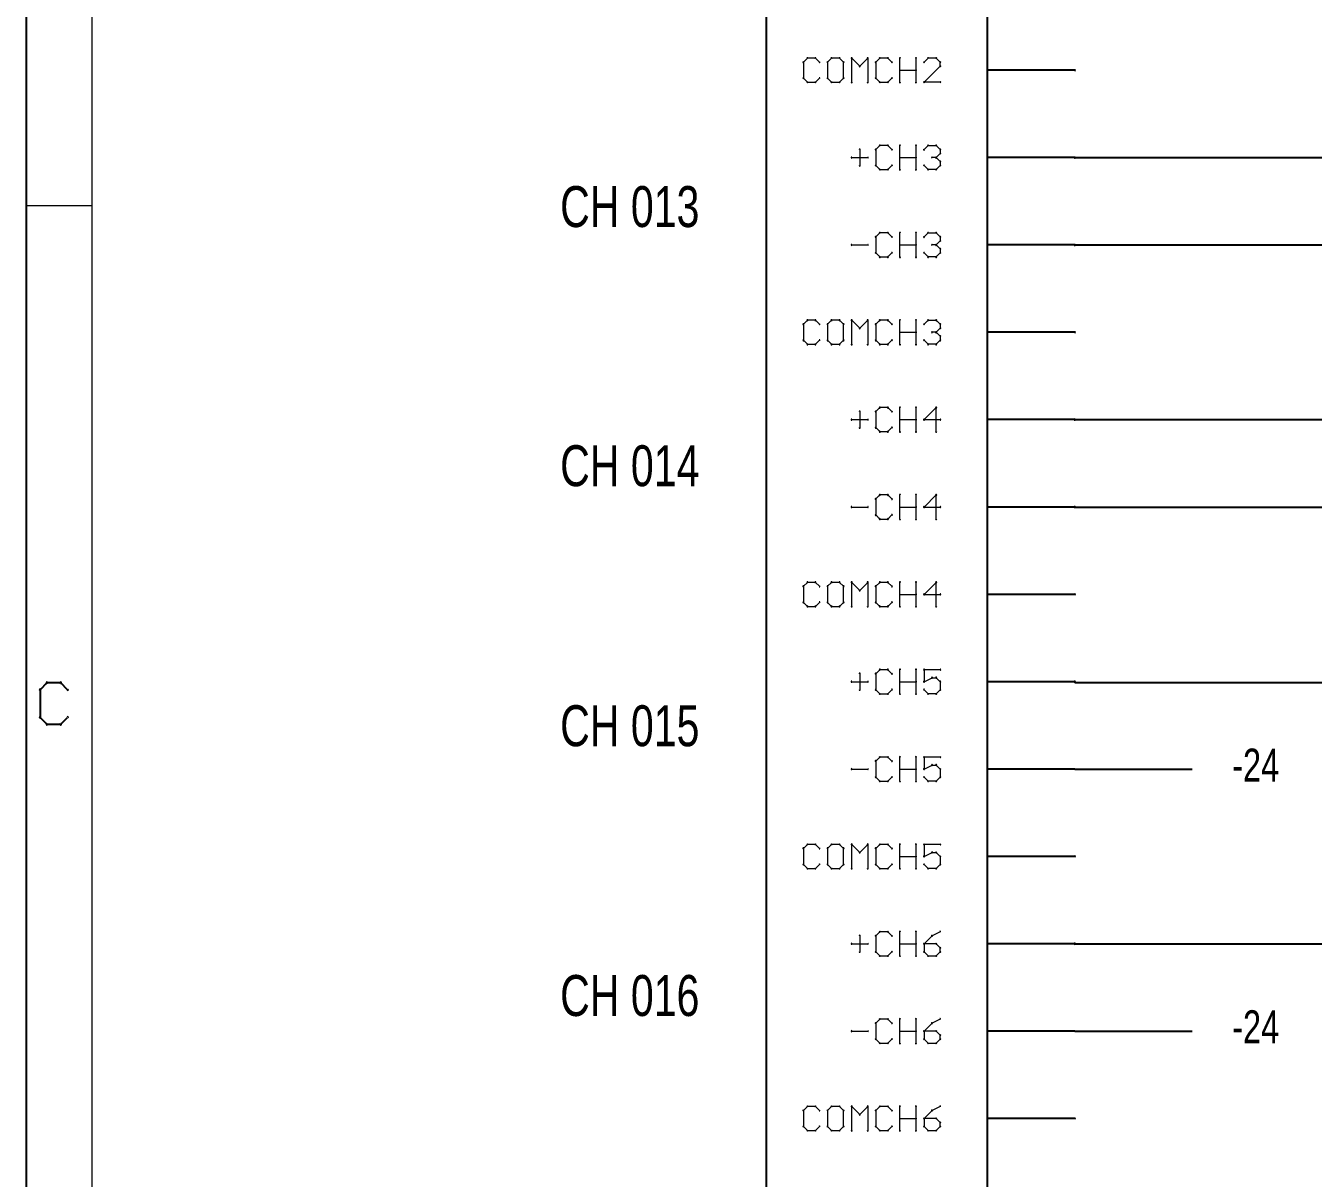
# Paper-space layout 'PRESSURE MODULE' of a CAD drawing. Header units: inches. Extents: x 0.1 to 17.7, y 0.1 to 11.8.
# Drawn here: x 0.099 to 3.046, y 4.863 to 7.502 of the extents above; entities that cross this region are included whole.
import ezdxf

# ---------------------------------------------------------------- set-up
doc = ezdxf.new("R2010")
doc.units = ezdxf.units.IN
doc.header["$MEASUREMENT"] = 0
for name, color, linetype in [('94', 14, 'Continuous'), ('97', 94, 'Continuous'), ('TEXT', 4, 'Continuous'), ('THIN_RED', 1, 'Continuous')]:
    doc.layers.add(name, color=color, linetype=linetype)
doc.styles.add('SLDTEXTSTYLE0', font='TXT', dxfattribs={"width": 0.736842})
doc.styles.add('SLDTEXTSTYLE2', font='TXT', dxfattribs={"width": 0.75})

psp = doc.layouts.new('PRESSURE MODULE')

# ---------------------------------------------------------------- linework, layer by layer
at = {"layer": '94', "lineweight": 25}
for p, q in [((1.7946, 2.5012), (1.7946, 8.5012)), ((2.3, 8.5), (2.3, 2.5)), ((2.5, 7.4), (2.3, 7.4)), ((2.5, 7.2), (2.3, 7.2)), ((2.5, 7), (2.3, 7)), ((2.5, 6.8), (2.3, 6.8)), ((2.5, 6.6), (2.3, 6.6)), ((2.5, 6.4), (2.3, 6.4)), ((2.5, 6.2), (2.3, 6.2)), ((2.5, 6), (2.3, 6)), ((2.5, 5.8), (2.3, 5.8)), ((2.5, 5.6), (2.3, 5.6)), ((2.5, 5.4), (2.3, 5.4)), ((2.5, 5.2), (2.3, 5.2)), ((2.5, 5), (2.3, 5))]:
    psp.add_line(p, q, dxfattribs=at)
at = {"layer": '94', "lineweight": 18}
for centre, start, end in [((2.3, 7.4), 90, 270), ((2.5, 7.4), 270, 90), ((2.3, 7.2), 90, 270), ((2.5, 7.2), 270, 90), ((2.3, 7), 90, 270), ((2.5, 7), 270, 90), ((2.3, 6.8), 90, 270), ((2.5, 6.8), 270, 90), ((2.3, 6.6), 90, 270), ((2.5, 6.6), 270, 90), ((2.3, 6.4), 90, 270), ((2.5, 6.4), 270, 90), ((2.3, 6.2), 90, 270), ((2.5, 6.2), 270, 90), ((2.3, 6), 90, 270), ((2.5, 6), 270, 90), ((2.3, 5.8), 90, 270), ((2.3, 5.6), 90, 270), ((2.5, 5.6), 270, 90), ((2.3, 5.4), 90, 270), ((2.5, 5.4), 270, 90), ((2.3, 5.2), 90, 270), ((2.3, 5), 90, 270), ((2.5, 5), 270, 90)]:
    psp.add_arc(centre, 0.0015, start, end, dxfattribs=at)
at = {"layer": '97', "lineweight": 25}
for p, q in [((0.1, 11.8), (0.1, 0.1)), ((0.1475, 5.9975), (0.1317, 5.9817)), ((0.1791, 5.9975), (0.1475, 5.9975)), ((0.1949, 5.9817), (0.1791, 5.9975)), ((0.1317, 5.9817), (0.1317, 5.9184)), ((0.1317, 5.9184), (0.1475, 5.9026)), ((0.1475, 5.9026), (0.1791, 5.9026)), ((0.1791, 5.9026), (0.1949, 5.9184))]:
    psp.add_line(p, q, dxfattribs=at)
at = {"layer": '97', "lineweight": 18}
for p, q in [((0.25, 11.65), (0.25, 0.25)), ((0.1, 7.09), (0.25, 7.09))]:
    psp.add_line(p, q, dxfattribs=at)
for centre, radius, start, end in [((0.1, 7.09), 0.000984, 90, 270), ((0.25, 7.09), 0.000984, 270, 90), ((0.1317, 5.9817), 0.002, 0, 180), ((0.1317, 5.9817), 0.002, 135, 315), ((0.1475, 5.9975), 0.002, 90, 270), ((0.1475, 5.9975), 0.002, 315, 135), ((0.1791, 5.9975), 0.002, 44.9899, 224.9899), ((0.1791, 5.9975), 0.002, 270, 90), ((0.1949, 5.9817), 0.002, 224.9899, 44.9899), ((0.1317, 5.9184), 0.002, 45, 225), ((0.1317, 5.9184), 0.002, 180, 0), ((0.1475, 5.9026), 0.002, 90, 270), ((0.1475, 5.9026), 0.002, 225, 45), ((0.1791, 5.9026), 0.002, 135.0101, 315.0101), ((0.1791, 5.9026), 0.002, 270, 90), ((0.1949, 5.9184), 0.002, 315.0101, 135.0101)]:
    psp.add_arc(centre, radius, start, end, dxfattribs=at)
at = {"layer": 'TEXT', "lineweight": 18}
for p, q in [((1.8882, 7.4275), (1.879, 7.4184)), ((1.9065, 7.4275), (1.8882, 7.4275)), ((1.9157, 7.4184), (1.9065, 7.4275)), ((1.9434, 7.4275), (1.9343, 7.4184)), ((1.9618, 7.4275), (1.9434, 7.4275)), ((1.971, 7.4184), (1.9618, 7.4275)), ((1.9895, 7.3725), (1.9895, 7.4275)), ((1.9895, 7.4275), (2.0079, 7.4092)), ((2.0079, 7.4092), (2.0262, 7.4275)), ((2.0262, 7.4275), (2.0262, 7.3725)), ((2.0539, 7.4275), (2.0448, 7.4184)), ((2.0723, 7.4275), (2.0539, 7.4275)), ((2.0815, 7.4184), (2.0723, 7.4275)), ((2.1, 7.3725), (2.1, 7.4275)), ((2.1367, 7.4275), (2.1367, 7.3725)), ((2.1644, 7.4275), (2.1553, 7.4184)), ((2.1828, 7.4275), (2.1644, 7.4275)), ((2.192, 7.4184), (2.1828, 7.4275)), ((1.879, 7.4184), (1.879, 7.3817)), ((1.9343, 7.4184), (1.9343, 7.3817)), ((1.971, 7.3817), (1.971, 7.4184)), ((2.0448, 7.4184), (2.0448, 7.3817)), ((2.1, 7.4), (2.1367, 7.4)), ((2.1553, 7.3725), (2.192, 7.4092)), ((2.192, 7.4092), (2.192, 7.4184)), ((1.879, 7.3817), (1.8882, 7.3725)), ((1.8882, 7.3725), (1.9065, 7.3725)), ((1.9065, 7.3725), (1.9157, 7.3817)), ((1.9343, 7.3817), (1.9434, 7.3725)), ((1.9434, 7.3725), (1.9618, 7.3725)), ((1.9618, 7.3725), (1.971, 7.3817)), ((2.0448, 7.3817), (2.0539, 7.3725)), ((2.0539, 7.3725), (2.0723, 7.3725)), ((2.0723, 7.3725), (2.0815, 7.3817)), ((2.192, 7.3725), (2.1553, 7.3725)), ((2.0539, 7.2275), (2.0448, 7.2184)), ((2.0723, 7.2275), (2.0539, 7.2275)), ((2.0815, 7.2184), (2.0723, 7.2275)), ((2.1, 7.1725), (2.1, 7.2275)), ((2.1367, 7.2275), (2.1367, 7.1725)), ((2.1553, 7.2184), (2.1644, 7.2275)), ((2.1644, 7.2275), (2.1828, 7.2275)), ((2.1828, 7.2275), (2.192, 7.2184)), ((1.9895, 7.2), (2.0262, 7.2)), ((2.0079, 7.2184), (2.0079, 7.1817)), ((2.0448, 7.2184), (2.0448, 7.1817)), ((2.1, 7.2), (2.1367, 7.2)), ((2.1828, 7.2), (2.1736, 7.2)), ((2.192, 7.2092), (2.1828, 7.2)), ((2.1828, 7.2), (2.192, 7.1908)), ((2.192, 7.2184), (2.192, 7.2092)), ((2.192, 7.1908), (2.192, 7.1817)), ((2.0448, 7.1817), (2.0539, 7.1725)), ((2.0539, 7.1725), (2.0723, 7.1725)), ((2.0723, 7.1725), (2.0815, 7.1817)), ((2.1644, 7.1725), (2.1553, 7.1817)), ((2.1828, 7.1725), (2.1644, 7.1725)), ((2.192, 7.1817), (2.1828, 7.1725)), ((2.0539, 7.0275), (2.0448, 7.0184)), ((2.0448, 7.0184), (2.0448, 6.9817)), ((2.0723, 7.0275), (2.0539, 7.0275)), ((2.0815, 7.0184), (2.0723, 7.0275)), ((2.1, 6.9725), (2.1, 7.0275)), ((2.1367, 7.0275), (2.1367, 6.9725)), ((2.1553, 7.0184), (2.1644, 7.0275)), ((2.1644, 7.0275), (2.1828, 7.0275)), ((2.1828, 7.0275), (2.192, 7.0184)), ((2.192, 7.0184), (2.192, 7.0092)), ((1.9895, 7), (2.0262, 7)), ((2.1, 7), (2.1367, 7)), ((2.1828, 7), (2.1736, 7)), ((2.192, 7.0092), (2.1828, 7)), ((2.1828, 7), (2.192, 6.9908)), ((2.192, 6.9908), (2.192, 6.9817)), ((2.0448, 6.9817), (2.0539, 6.9725)), ((2.0539, 6.9725), (2.0723, 6.9725)), ((2.0723, 6.9725), (2.0815, 6.9817)), ((2.1644, 6.9725), (2.1553, 6.9817)), ((2.1828, 6.9725), (2.1644, 6.9725)), ((2.192, 6.9817), (2.1828, 6.9725)), ((1.8882, 6.8275), (1.879, 6.8184)), ((1.879, 6.8184), (1.879, 6.7817)), ((1.9065, 6.8275), (1.8882, 6.8275)), ((1.9157, 6.8184), (1.9065, 6.8275)), ((1.9434, 6.8275), (1.9343, 6.8184)), ((1.9343, 6.8184), (1.9343, 6.7817)), ((1.9618, 6.8275), (1.9434, 6.8275)), ((1.971, 6.8184), (1.9618, 6.8275)), ((1.971, 6.7817), (1.971, 6.8184)), ((1.9895, 6.7725), (1.9895, 6.8275)), ((1.9895, 6.8275), (2.0079, 6.8092)), ((2.0079, 6.8092), (2.0262, 6.8275)), ((2.0262, 6.8275), (2.0262, 6.7725)), ((2.0539, 6.8275), (2.0448, 6.8184)), ((2.0448, 6.8184), (2.0448, 6.7817)), ((2.0723, 6.8275), (2.0539, 6.8275)), ((2.0815, 6.8184), (2.0723, 6.8275)), ((2.1, 6.7725), (2.1, 6.8275)), ((2.1367, 6.8275), (2.1367, 6.7725)), ((2.1553, 6.8184), (2.1644, 6.8275)), ((2.1644, 6.8275), (2.1828, 6.8275)), ((2.1828, 6.8275), (2.192, 6.8184)), ((2.192, 6.8092), (2.1828, 6.8)), ((2.192, 6.8184), (2.192, 6.8092)), ((1.879, 6.7817), (1.8882, 6.7725)), ((1.9065, 6.7725), (1.9157, 6.7817)), ((1.9343, 6.7817), (1.9434, 6.7725)), ((1.9618, 6.7725), (1.971, 6.7817)), ((2.0448, 6.7817), (2.0539, 6.7725)), ((2.0723, 6.7725), (2.0815, 6.7817)), ((2.1, 6.8), (2.1367, 6.8)), ((2.1644, 6.7725), (2.1553, 6.7817)), ((2.1828, 6.8), (2.1736, 6.8)), ((2.1828, 6.8), (2.192, 6.7908)), ((2.192, 6.7817), (2.1828, 6.7725)), ((2.192, 6.7908), (2.192, 6.7817)), ((1.8882, 6.7725), (1.9065, 6.7725)), ((1.9434, 6.7725), (1.9618, 6.7725)), ((2.0539, 6.7725), (2.0723, 6.7725)), ((2.1828, 6.7725), (2.1644, 6.7725)), ((2.0079, 6.6184), (2.0079, 6.5817)), ((2.0539, 6.6275), (2.0448, 6.6184)), ((2.0448, 6.6184), (2.0448, 6.5817)), ((2.0723, 6.6275), (2.0539, 6.6275)), ((2.0815, 6.6184), (2.0723, 6.6275)), ((2.1, 6.5725), (2.1, 6.6275)), ((2.1367, 6.6275), (2.1367, 6.5725)), ((2.1828, 6.6275), (2.1553, 6.6)), ((2.1828, 6.5725), (2.1828, 6.6275)), ((1.9895, 6.6), (2.0262, 6.6)), ((2.0448, 6.5817), (2.0539, 6.5725)), ((2.0539, 6.5725), (2.0723, 6.5725)), ((2.0723, 6.5725), (2.0815, 6.5817)), ((2.1, 6.6), (2.1367, 6.6)), ((2.1553, 6.6), (2.192, 6.6)), ((2.0539, 6.4275), (2.0448, 6.4184)), ((2.0723, 6.4275), (2.0539, 6.4275)), ((2.0815, 6.4184), (2.0723, 6.4275)), ((2.1, 6.3725), (2.1, 6.4275)), ((2.1367, 6.4275), (2.1367, 6.3725)), ((2.1828, 6.4275), (2.1553, 6.4)), ((2.1828, 6.3725), (2.1828, 6.4275)), ((1.9895, 6.4), (2.0262, 6.4)), ((2.0448, 6.4184), (2.0448, 6.3817)), ((2.1, 6.4), (2.1367, 6.4)), ((2.1553, 6.4), (2.192, 6.4)), ((2.0448, 6.3817), (2.0539, 6.3725)), ((2.0539, 6.3725), (2.0723, 6.3725)), ((2.0723, 6.3725), (2.0815, 6.3817)), ((1.8882, 6.2275), (1.879, 6.2184)), ((1.879, 6.2184), (1.879, 6.1817)), ((1.9065, 6.2275), (1.8882, 6.2275)), ((1.9157, 6.2184), (1.9065, 6.2275)), ((1.9434, 6.2275), (1.9343, 6.2184)), ((1.9343, 6.2184), (1.9343, 6.1817)), ((1.9618, 6.2275), (1.9434, 6.2275)), ((1.971, 6.2184), (1.9618, 6.2275)), ((1.971, 6.1817), (1.971, 6.2184)), ((1.9895, 6.1725), (1.9895, 6.2275)), ((1.9895, 6.2275), (2.0079, 6.2092)), ((2.0079, 6.2092), (2.0262, 6.2275)), ((2.0262, 6.2275), (2.0262, 6.1725)), ((2.0539, 6.2275), (2.0448, 6.2184)), ((2.0448, 6.2184), (2.0448, 6.1817)), ((2.0723, 6.2275), (2.0539, 6.2275)), ((2.0815, 6.2184), (2.0723, 6.2275)), ((2.1, 6.1725), (2.1, 6.2275)), ((2.1367, 6.2275), (2.1367, 6.1725)), ((2.1828, 6.2275), (2.1553, 6.2)), ((2.1828, 6.1725), (2.1828, 6.2275)), ((2.1, 6.2), (2.1367, 6.2)), ((2.1553, 6.2), (2.192, 6.2)), ((1.879, 6.1817), (1.8882, 6.1725)), ((1.8882, 6.1725), (1.9065, 6.1725)), ((1.9065, 6.1725), (1.9157, 6.1817)), ((1.9343, 6.1817), (1.9434, 6.1725)), ((1.9434, 6.1725), (1.9618, 6.1725)), ((1.9618, 6.1725), (1.971, 6.1817)), ((2.0448, 6.1817), (2.0539, 6.1725)), ((2.0539, 6.1725), (2.0723, 6.1725)), ((2.0723, 6.1725), (2.0815, 6.1817)), ((2.0079, 6.0184), (2.0079, 5.9817)), ((2.0539, 6.0275), (2.0448, 6.0184)), ((2.0448, 6.0184), (2.0448, 5.9817)), ((2.0723, 6.0275), (2.0539, 6.0275)), ((2.0815, 6.0184), (2.0723, 6.0275)), ((2.1, 5.9725), (2.1, 6.0275)), ((2.1367, 6.0275), (2.1367, 5.9725)), ((2.192, 6.0275), (2.1553, 6.0275)), ((2.1553, 6.0275), (2.1553, 6)), ((1.9895, 6), (2.0262, 6)), ((2.1, 6), (2.1367, 6)), ((2.1553, 6), (2.1736, 6.0092)), ((2.1736, 6.0092), (2.1828, 6.0092)), ((2.1828, 6.0092), (2.192, 6)), ((2.192, 6), (2.192, 5.9817)), ((2.0448, 5.9817), (2.0539, 5.9725)), ((2.0539, 5.9725), (2.0723, 5.9725)), ((2.0723, 5.9725), (2.0815, 5.9817)), ((2.1644, 5.9725), (2.1553, 5.9817)), ((2.1828, 5.9725), (2.1644, 5.9725)), ((2.192, 5.9817), (2.1828, 5.9725)), ((2.0539, 5.8275), (2.0448, 5.8184)), ((2.0448, 5.8184), (2.0448, 5.7817)), ((2.0723, 5.8275), (2.0539, 5.8275)), ((2.0815, 5.8184), (2.0723, 5.8275)), ((2.1, 5.7725), (2.1, 5.8275)), ((2.1367, 5.8275), (2.1367, 5.7725)), ((2.192, 5.8275), (2.1553, 5.8275)), ((2.1553, 5.8275), (2.1553, 5.8)), ((2.1553, 5.8), (2.1736, 5.8092)), ((2.1736, 5.8092), (2.1828, 5.8092)), ((2.1828, 5.8092), (2.192, 5.8)), ((1.9895, 5.8), (2.0262, 5.8)), ((2.0448, 5.7817), (2.0539, 5.7725)), ((2.0723, 5.7725), (2.0815, 5.7817)), ((2.1, 5.8), (2.1367, 5.8)), ((2.1644, 5.7725), (2.1553, 5.7817)), ((2.192, 5.7817), (2.1828, 5.7725)), ((2.192, 5.8), (2.192, 5.7817)), ((2.0539, 5.7725), (2.0723, 5.7725)), ((2.1828, 5.7725), (2.1644, 5.7725)), ((1.8882, 5.6275), (1.879, 5.6184)), ((1.879, 5.6184), (1.879, 5.5817)), ((1.9065, 5.6275), (1.8882, 5.6275)), ((1.9157, 5.6184), (1.9065, 5.6275)), ((1.9434, 5.6275), (1.9343, 5.6184)), ((1.9343, 5.6184), (1.9343, 5.5817)), ((1.9618, 5.6275), (1.9434, 5.6275)), ((1.971, 5.6184), (1.9618, 5.6275)), ((1.971, 5.5817), (1.971, 5.6184)), ((1.9895, 5.5725), (1.9895, 5.6275)), ((1.9895, 5.6275), (2.0079, 5.6092)), ((2.0079, 5.6092), (2.0262, 5.6275)), ((2.0262, 5.6275), (2.0262, 5.5725)), ((2.0539, 5.6275), (2.0448, 5.6184)), ((2.0448, 5.6184), (2.0448, 5.5817)), ((2.0723, 5.6275), (2.0539, 5.6275)), ((2.0815, 5.6184), (2.0723, 5.6275)), ((2.1, 5.5725), (2.1, 5.6275)), ((2.1, 5.6), (2.1367, 5.6)), ((2.1367, 5.6275), (2.1367, 5.5725)), ((2.192, 5.6275), (2.1553, 5.6275)), ((2.1553, 5.6275), (2.1553, 5.6)), ((2.1553, 5.6), (2.1736, 5.6092)), ((2.1736, 5.6092), (2.1828, 5.6092)), ((2.1828, 5.6092), (2.192, 5.6)), ((2.192, 5.6), (2.192, 5.5817)), ((1.879, 5.5817), (1.8882, 5.5725)), ((1.8882, 5.5725), (1.9065, 5.5725)), ((1.9065, 5.5725), (1.9157, 5.5817)), ((1.9343, 5.5817), (1.9434, 5.5725)), ((1.9434, 5.5725), (1.9618, 5.5725)), ((1.9618, 5.5725), (1.971, 5.5817)), ((2.0448, 5.5817), (2.0539, 5.5725)), ((2.0539, 5.5725), (2.0723, 5.5725)), ((2.0723, 5.5725), (2.0815, 5.5817)), ((2.1644, 5.5725), (2.1553, 5.5817)), ((2.1828, 5.5725), (2.1644, 5.5725)), ((2.192, 5.5817), (2.1828, 5.5725)), ((2.0539, 5.4275), (2.0448, 5.4184)), ((2.0723, 5.4275), (2.0539, 5.4275)), ((2.0815, 5.4184), (2.0723, 5.4275)), ((2.1, 5.3725), (2.1, 5.4275)), ((2.1367, 5.4275), (2.1367, 5.3725)), ((2.192, 5.4275), (2.1736, 5.4184)), ((1.9895, 5.4), (2.0262, 5.4)), ((2.0079, 5.4184), (2.0079, 5.3817)), ((2.0448, 5.4184), (2.0448, 5.3817)), ((2.1, 5.4), (2.1367, 5.4)), ((2.1736, 5.4184), (2.1553, 5.4)), ((2.1553, 5.4), (2.1553, 5.3817)), ((2.1828, 5.4), (2.1553, 5.4)), ((2.192, 5.3908), (2.1828, 5.4)), ((2.0448, 5.3817), (2.0539, 5.3725)), ((2.0539, 5.3725), (2.0723, 5.3725)), ((2.0723, 5.3725), (2.0815, 5.3817)), ((2.1553, 5.3817), (2.1644, 5.3725)), ((2.1644, 5.3725), (2.1828, 5.3725)), ((2.1828, 5.3725), (2.192, 5.3817)), ((2.192, 5.3817), (2.192, 5.3908)), ((2.0539, 5.2275), (2.0448, 5.2184)), ((2.0448, 5.2184), (2.0448, 5.1817)), ((2.0723, 5.2275), (2.0539, 5.2275)), ((2.0815, 5.2184), (2.0723, 5.2275)), ((2.1, 5.1725), (2.1, 5.2275)), ((2.1367, 5.2275), (2.1367, 5.1725)), ((2.1736, 5.2184), (2.1553, 5.2)), ((2.192, 5.2275), (2.1736, 5.2184)), ((1.9895, 5.2), (2.0262, 5.2)), ((2.1, 5.2), (2.1367, 5.2)), ((2.1553, 5.2), (2.1553, 5.1817)), ((2.1828, 5.2), (2.1553, 5.2)), ((2.192, 5.1908), (2.1828, 5.2)), ((2.192, 5.1817), (2.192, 5.1908)), ((2.0448, 5.1817), (2.0539, 5.1725)), ((2.0539, 5.1725), (2.0723, 5.1725)), ((2.0723, 5.1725), (2.0815, 5.1817)), ((2.1553, 5.1817), (2.1644, 5.1725)), ((2.1644, 5.1725), (2.1828, 5.1725)), ((2.1828, 5.1725), (2.192, 5.1817)), ((1.8882, 5.0275), (1.879, 5.0184)), ((1.879, 5.0184), (1.879, 4.9817)), ((1.9065, 5.0275), (1.8882, 5.0275)), ((1.9157, 5.0184), (1.9065, 5.0275)), ((1.9434, 5.0275), (1.9343, 5.0184)), ((1.9343, 5.0184), (1.9343, 4.9817)), ((1.9618, 5.0275), (1.9434, 5.0275)), ((1.971, 5.0184), (1.9618, 5.0275)), ((1.971, 4.9817), (1.971, 5.0184)), ((1.9895, 4.9725), (1.9895, 5.0275)), ((1.9895, 5.0275), (2.0079, 5.0092)), ((2.0079, 5.0092), (2.0262, 5.0275)), ((2.0262, 5.0275), (2.0262, 4.9725)), ((2.0539, 5.0275), (2.0448, 5.0184)), ((2.0448, 5.0184), (2.0448, 4.9817)), ((2.0723, 5.0275), (2.0539, 5.0275)), ((2.0815, 5.0184), (2.0723, 5.0275)), ((2.1, 4.9725), (2.1, 5.0275)), ((2.1367, 5.0275), (2.1367, 4.9725)), ((2.1736, 5.0184), (2.1553, 5)), ((2.192, 5.0275), (2.1736, 5.0184)), ((1.879, 4.9817), (1.8882, 4.9725)), ((1.9065, 4.9725), (1.9157, 4.9817)), ((1.9343, 4.9817), (1.9434, 4.9725)), ((1.9618, 4.9725), (1.971, 4.9817)), ((2.0448, 4.9817), (2.0539, 4.9725)), ((2.0723, 4.9725), (2.0815, 4.9817)), ((2.1, 5), (2.1367, 5)), ((2.1553, 5), (2.1553, 4.9817)), ((2.1828, 5), (2.1553, 5)), ((2.1553, 4.9817), (2.1644, 4.9725)), ((2.192, 4.9908), (2.1828, 5)), ((2.1828, 4.9725), (2.192, 4.9817)), ((2.192, 4.9817), (2.192, 4.9908)), ((1.8882, 4.9725), (1.9065, 4.9725)), ((1.9434, 4.9725), (1.9618, 4.9725)), ((2.0539, 4.9725), (2.0723, 4.9725)), ((2.1644, 4.9725), (2.1828, 4.9725))]:
    psp.add_line(p, q, dxfattribs=at)
for centre, radius, start, end in [((1.8882, 7.4275), 0.00125, 90, 270), ((1.8882, 7.4275), 0.00125, 315, 135), ((1.9065, 7.4275), 0.00125, 45, 225), ((1.9065, 7.4275), 0.00125, 270, 90), ((1.9434, 7.4275), 0.00125, 90, 270), ((1.9434, 7.4275), 0.00125, 315, 135), ((1.9618, 7.4275), 0.00125, 45.0162, 225.0162), ((1.9618, 7.4275), 0.00125, 270, 90), ((1.9895, 7.4275), 0.00125, 0, 180), ((1.9895, 7.4275), 0.00125, 45, 225), ((2.0262, 7.4275), 0.00125, 0, 180), ((2.0262, 7.4275), 0.00125, 315, 135), ((2.0539, 7.4275), 0.00125, 90, 270), ((2.0539, 7.4275), 0.00125, 315, 135), ((2.0723, 7.4275), 0.00125, 45, 225), ((2.0723, 7.4275), 0.00125, 270, 90), ((2.1, 7.4275), 0.00125, 0, 180), ((2.1367, 7.4275), 0.00125, 0, 180), ((2.1644, 7.4275), 0.00125, 90, 270), ((2.1644, 7.4275), 0.00125, 315, 135), ((2.1828, 7.4275), 0.00125, 45, 225), ((2.1828, 7.4275), 0.00125, 270, 90), ((1.879, 7.4184), 0.00125, 0, 180), ((1.879, 7.4184), 0.00125, 135.0162, 315.0162), ((1.9157, 7.4184), 0.00125, 224.9838, 44.9838), ((1.9343, 7.4184), 0.00125, 0, 180), ((1.9343, 7.4184), 0.00125, 135.0162, 315.0162), ((1.971, 7.4184), 0.00125, 0, 180), ((1.971, 7.4184), 0.00125, 224.9838, 44.9838), ((2.0079, 7.4092), 0.00125, 135, 315), ((2.0079, 7.4092), 0.00125, 225, 45), ((2.0448, 7.4184), 0.00125, 0, 180), ((2.0448, 7.4184), 0.00125, 135.0162, 315.0162), ((2.0815, 7.4184), 0.00125, 224.9838, 44.9838), ((2.1, 7.4), 0.00125, 90, 270), ((2.1367, 7.4), 0.00125, 270, 90), ((2.1553, 7.4184), 0.00125, 135, 315), ((2.192, 7.4184), 0.00125, 0, 180), ((2.192, 7.4092), 0.00125, 180, 0), ((2.192, 7.4184), 0.00125, 225, 45), ((2.192, 7.4092), 0.00125, 314.9838, 134.9838), ((1.879, 7.3817), 0.00125, 44.9838, 224.9838), ((1.879, 7.3817), 0.00125, 180, 0), ((1.8882, 7.3725), 0.00125, 90, 270), ((1.8882, 7.3725), 0.00125, 225, 45), ((1.9065, 7.3725), 0.00125, 135, 315), ((1.9065, 7.3725), 0.00125, 270, 90), ((1.9157, 7.3817), 0.00125, 315.0162, 135.0162), ((1.9343, 7.3817), 0.00125, 44.9838, 224.9838), ((1.9343, 7.3817), 0.00125, 180, 0), ((1.9434, 7.3725), 0.00125, 90, 270), ((1.9434, 7.3725), 0.00125, 225, 45), ((1.9618, 7.3725), 0.00125, 134.9838, 314.9838), ((1.9618, 7.3725), 0.00125, 270, 90), ((1.971, 7.3817), 0.00125, 180, 0), ((1.971, 7.3817), 0.00125, 315.0162, 135.0162), ((1.9895, 7.3725), 0.00125, 180, 0), ((2.0262, 7.3725), 0.00125, 180, 0), ((2.0448, 7.3817), 0.00125, 44.9838, 224.9838), ((2.0448, 7.3817), 0.00125, 180, 0), ((2.0539, 7.3725), 0.00125, 90, 270), ((2.0539, 7.3725), 0.00125, 225, 45), ((2.0723, 7.3725), 0.00125, 135, 315), ((2.0723, 7.3725), 0.00125, 270, 90), ((2.0815, 7.3817), 0.00125, 315.0162, 135.0162), ((2.1, 7.3725), 0.00125, 180, 0), ((2.1367, 7.3725), 0.00125, 180, 0), ((2.1553, 7.3725), 0.00125, 90, 270), ((2.1553, 7.3725), 0.00125, 134.9838, 314.9838), ((2.192, 7.3725), 0.00125, 270, 90), ((2.0539, 7.2275), 0.00125, 90, 270), ((2.0539, 7.2275), 0.00125, 315, 135), ((2.0723, 7.2275), 0.00125, 45, 225), ((2.0723, 7.2275), 0.00125, 270, 90), ((2.1, 7.2275), 0.00125, 0, 180), ((2.1367, 7.2275), 0.00125, 0, 180), ((2.1644, 7.2275), 0.00125, 90, 270), ((2.1644, 7.2275), 0.00125, 315, 135), ((2.1828, 7.2275), 0.00125, 45, 225), ((2.1828, 7.2275), 0.00125, 270, 90), ((1.9895, 7.2), 0.00125, 90, 270), ((2.0079, 7.2184), 0.00125, 0, 180), ((2.0262, 7.2), 0.00125, 270, 90), ((2.0448, 7.2184), 0.00125, 0, 180), ((2.0448, 7.2184), 0.00125, 135.0162, 315.0162), ((2.0815, 7.2184), 0.00125, 224.9838, 44.9838), ((2.1, 7.2), 0.00125, 90, 270), ((2.1367, 7.2), 0.00125, 270, 90), ((2.1553, 7.2184), 0.00125, 135.0162, 315.0162), ((2.1736, 7.2), 0.00125, 90, 270), ((2.1828, 7.2), 0.00125, 44.9838, 224.9838), ((2.1828, 7.2), 0.00125, 135.0162, 315.0162), ((2.1828, 7.2), 0.00125, 270, 90), ((2.192, 7.2184), 0.00125, 0, 180), ((2.192, 7.2092), 0.00125, 180, 0), ((2.192, 7.1908), 0.00125, 0, 180), ((2.192, 7.2184), 0.00125, 224.9838, 44.9838), ((2.192, 7.2092), 0.00125, 315, 135), ((2.192, 7.1908), 0.00125, 225, 45), ((2.5, 7.2), 0.0015, 125.5332, 305.5332), ((2.0079, 7.1817), 0.00125, 180, 0), ((2.0448, 7.1817), 0.00125, 44.9838, 224.9838), ((2.0448, 7.1817), 0.00125, 180, 0), ((2.0539, 7.1725), 0.00125, 90, 270), ((2.0539, 7.1725), 0.00125, 225, 45), ((2.0723, 7.1725), 0.00125, 135, 315), ((2.0723, 7.1725), 0.00125, 270, 90), ((2.0815, 7.1817), 0.00125, 315.0162, 135.0162), ((2.1, 7.1725), 0.00125, 180, 0), ((2.1367, 7.1725), 0.00125, 180, 0), ((2.1553, 7.1817), 0.00125, 44.9838, 224.9838), ((2.1644, 7.1725), 0.00125, 90, 270), ((2.1644, 7.1725), 0.00125, 225, 45), ((2.1828, 7.1725), 0.00125, 135, 315), ((2.1828, 7.1725), 0.00125, 270, 90), ((2.192, 7.1817), 0.00125, 180, 0), ((2.192, 7.1817), 0.00125, 315.0162, 135.0162), ((2.0448, 7.0184), 0.00125, 0, 180), ((2.0448, 7.0184), 0.00125, 135.0162, 315.0162), ((2.0539, 7.0275), 0.00125, 90, 270), ((2.0539, 7.0275), 0.00125, 315, 135), ((2.0723, 7.0275), 0.00125, 45, 225), ((2.0723, 7.0275), 0.00125, 270, 90), ((2.0815, 7.0184), 0.00125, 224.9838, 44.9838), ((2.1, 7.0275), 0.00125, 0, 180), ((2.1367, 7.0275), 0.00125, 0, 180), ((2.1553, 7.0184), 0.00125, 135.0162, 315.0162), ((2.1644, 7.0275), 0.00125, 90, 270), ((2.1644, 7.0275), 0.00125, 315, 135), ((2.1828, 7.0275), 0.00125, 45, 225), ((2.1828, 7.0275), 0.00125, 270, 90), ((2.192, 7.0184), 0.00125, 0, 180), ((2.192, 7.0184), 0.00125, 224.9838, 44.9838), ((1.9895, 7), 0.00125, 90, 270), ((2.0262, 7), 0.00125, 270, 90), ((2.1, 7), 0.00125, 90, 270), ((2.1367, 7), 0.00125, 270, 90), ((2.1736, 7), 0.00125, 90, 270), ((2.1828, 7), 0.00125, 44.9838, 224.9838), ((2.1828, 7), 0.00125, 135.0162, 315.0162), ((2.1828, 7), 0.00125, 270, 90), ((2.192, 7.0092), 0.00125, 180, 0), ((2.192, 6.9908), 0.00125, 0, 180), ((2.192, 7.0092), 0.00125, 315, 135), ((2.192, 6.9908), 0.00125, 225, 45), ((2.5, 7), 0.0015, 130.593, 310.593), ((2.0448, 6.9817), 0.00125, 44.9838, 224.9838), ((2.0448, 6.9817), 0.00125, 180, 0), ((2.0539, 6.9725), 0.00125, 90, 270), ((2.0539, 6.9725), 0.00125, 225, 45), ((2.0723, 6.9725), 0.00125, 135, 315), ((2.0723, 6.9725), 0.00125, 270, 90), ((2.0815, 6.9817), 0.00125, 315.0162, 135.0162), ((2.1, 6.9725), 0.00125, 180, 0), ((2.1367, 6.9725), 0.00125, 180, 0), ((2.1553, 6.9817), 0.00125, 44.9838, 224.9838), ((2.1644, 6.9725), 0.00125, 90, 270), ((2.1644, 6.9725), 0.00125, 225, 45), ((2.1828, 6.9725), 0.00125, 135, 315), ((2.1828, 6.9725), 0.00125, 270, 90), ((2.192, 6.9817), 0.00125, 180, 0), ((2.192, 6.9817), 0.00125, 315.0162, 135.0162), ((1.879, 6.8184), 0.00125, 0, 180), ((1.879, 6.8184), 0.00125, 135.0162, 315.0162), ((1.8882, 6.8275), 0.00125, 90, 270), ((1.8882, 6.8275), 0.00125, 315, 135), ((1.9065, 6.8275), 0.00125, 45, 225), ((1.9065, 6.8275), 0.00125, 270, 90), ((1.9157, 6.8184), 0.00125, 224.9838, 44.9838), ((1.9343, 6.8184), 0.00125, 0, 180), ((1.9343, 6.8184), 0.00125, 135.0162, 315.0162), ((1.9434, 6.8275), 0.00125, 90, 270), ((1.9434, 6.8275), 0.00125, 315, 135), ((1.9618, 6.8275), 0.00125, 45.0162, 225.0162), ((1.9618, 6.8275), 0.00125, 270, 90), ((1.971, 6.8184), 0.00125, 0, 180), ((1.971, 6.8184), 0.00125, 224.9838, 44.9838), ((1.9895, 6.8275), 0.00125, 0, 180), ((1.9895, 6.8275), 0.00125, 45, 225), ((2.0079, 6.8092), 0.00125, 135, 315), ((2.0079, 6.8092), 0.00125, 225, 45), ((2.0262, 6.8275), 0.00125, 0, 180), ((2.0262, 6.8275), 0.00125, 315, 135), ((2.0448, 6.8184), 0.00125, 0, 180), ((2.0448, 6.8184), 0.00125, 135.0162, 315.0162), ((2.0539, 6.8275), 0.00125, 90, 270), ((2.0539, 6.8275), 0.00125, 315, 135), ((2.0723, 6.8275), 0.00125, 45, 225), ((2.0723, 6.8275), 0.00125, 270, 90), ((2.0815, 6.8184), 0.00125, 224.9838, 44.9838), ((2.1, 6.8275), 0.00125, 0, 180), ((2.1367, 6.8275), 0.00125, 0, 180), ((2.1553, 6.8184), 0.00125, 135, 315), ((2.1644, 6.8275), 0.00125, 90, 270), ((2.1644, 6.8275), 0.00125, 315, 135), ((2.1828, 6.8275), 0.00125, 45, 225), ((2.1828, 6.8275), 0.00125, 270, 90), ((2.192, 6.8184), 0.00125, 0, 180), ((2.192, 6.8092), 0.00125, 180, 0), ((2.192, 6.8184), 0.00125, 225, 45), ((2.192, 6.8092), 0.00125, 314.9838, 134.9838), ((1.879, 6.7817), 0.00125, 44.9838, 224.9838), ((1.879, 6.7817), 0.00125, 180, 0), ((1.9157, 6.7817), 0.00125, 315.0162, 135.0162), ((1.9343, 6.7817), 0.00125, 44.9838, 224.9838), ((1.9343, 6.7817), 0.00125, 180, 0), ((1.971, 6.7817), 0.00125, 180, 0), ((1.971, 6.7817), 0.00125, 315.0162, 135.0162), ((2.0448, 6.7817), 0.00125, 44.9838, 224.9838), ((2.0448, 6.7817), 0.00125, 180, 0), ((2.0815, 6.7817), 0.00125, 315.0162, 135.0162), ((2.1, 6.8), 0.00125, 90, 270), ((2.1367, 6.8), 0.00125, 270, 90), ((2.1553, 6.7817), 0.00125, 45, 225), ((2.1736, 6.8), 0.00125, 90, 270), ((2.1828, 6.8), 0.00125, 44.9838, 224.9838), ((2.1828, 6.8), 0.00125, 135.0162, 315.0162), ((2.1828, 6.8), 0.00125, 270, 90), ((2.192, 6.7908), 0.00125, 0, 180), ((2.192, 6.7817), 0.00125, 180, 0), ((2.192, 6.7908), 0.00125, 225.0162, 45.0162), ((2.192, 6.7817), 0.00125, 315, 135), ((1.8882, 6.7725), 0.00125, 90, 270), ((1.8882, 6.7725), 0.00125, 225, 45), ((1.9065, 6.7725), 0.00125, 135, 315), ((1.9065, 6.7725), 0.00125, 270, 90), ((1.9434, 6.7725), 0.00125, 90, 270), ((1.9434, 6.7725), 0.00125, 225, 45), ((1.9618, 6.7725), 0.00125, 134.9838, 314.9838), ((1.9618, 6.7725), 0.00125, 270, 90), ((1.9895, 6.7725), 0.00125, 180, 0), ((2.0262, 6.7725), 0.00125, 180, 0), ((2.0539, 6.7725), 0.00125, 90, 270), ((2.0539, 6.7725), 0.00125, 225, 45), ((2.0723, 6.7725), 0.00125, 135, 315), ((2.0723, 6.7725), 0.00125, 270, 90), ((2.1, 6.7725), 0.00125, 180, 0), ((2.1367, 6.7725), 0.00125, 180, 0), ((2.1644, 6.7725), 0.00125, 90, 270), ((2.1644, 6.7725), 0.00125, 225, 45), ((2.1828, 6.7725), 0.00125, 135, 315), ((2.1828, 6.7725), 0.00125, 270, 90), ((2.0079, 6.6184), 0.00125, 0, 180), ((2.0448, 6.6184), 0.00125, 0, 180), ((2.0448, 6.6184), 0.00125, 135.0162, 315.0162), ((2.0539, 6.6275), 0.00125, 90, 270), ((2.0539, 6.6275), 0.00125, 315, 135), ((2.0723, 6.6275), 0.00125, 45, 225), ((2.0723, 6.6275), 0.00125, 270, 90), ((2.0815, 6.6184), 0.00125, 224.9838, 44.9838), ((2.1, 6.6275), 0.00125, 0, 180), ((2.1367, 6.6275), 0.00125, 0, 180), ((2.1828, 6.6275), 0.00125, 0, 180), ((2.1828, 6.6275), 0.00125, 315, 135), ((2.5, 6.6), 0.0015, 90, 270), ((1.9895, 6.6), 0.00125, 90, 270), ((2.0079, 6.5817), 0.00125, 180, 0), ((2.0262, 6.6), 0.00125, 270, 90), ((2.0448, 6.5817), 0.00125, 44.9838, 224.9838), ((2.0448, 6.5817), 0.00125, 180, 0), ((2.0539, 6.5725), 0.00125, 90, 270), ((2.0539, 6.5725), 0.00125, 225, 45), ((2.0723, 6.5725), 0.00125, 135, 315), ((2.0723, 6.5725), 0.00125, 270, 90), ((2.0815, 6.5817), 0.00125, 315.0162, 135.0162), ((2.1, 6.6), 0.00125, 90, 270), ((2.1, 6.5725), 0.00125, 180, 0), ((2.1367, 6.5725), 0.00125, 180, 0), ((2.1367, 6.6), 0.00125, 270, 90), ((2.1553, 6.6), 0.00125, 90, 270), ((2.1553, 6.6), 0.00125, 135.0162, 315.0162), ((2.1828, 6.5725), 0.00125, 180, 0), ((2.192, 6.6), 0.00125, 270, 90), ((2.0539, 6.4275), 0.00125, 90, 270), ((2.0539, 6.4275), 0.00125, 315, 135), ((2.0723, 6.4275), 0.00125, 45, 225), ((2.0723, 6.4275), 0.00125, 270, 90), ((2.1, 6.4275), 0.00125, 0, 180), ((2.1367, 6.4275), 0.00125, 0, 180), ((2.1828, 6.4275), 0.00125, 0, 180), ((2.1828, 6.4275), 0.00125, 315, 135), ((1.9895, 6.4), 0.00125, 90, 270), ((2.0262, 6.4), 0.00125, 270, 90), ((2.0448, 6.4184), 0.00125, 0, 180), ((2.0448, 6.4184), 0.00125, 135.0162, 315.0162), ((2.0815, 6.4184), 0.00125, 224.9838, 44.9838), ((2.1, 6.4), 0.00125, 90, 270), ((2.1367, 6.4), 0.00125, 270, 90), ((2.1553, 6.4), 0.00125, 90, 270), ((2.1553, 6.4), 0.00125, 135.0162, 315.0162), ((2.192, 6.4), 0.00125, 270, 90), ((2.5, 6.4), 0.0015, 98.1247, 278.1247), ((2.0448, 6.3817), 0.00125, 44.9838, 224.9838), ((2.0448, 6.3817), 0.00125, 180, 0), ((2.0539, 6.3725), 0.00125, 90, 270), ((2.0539, 6.3725), 0.00125, 225, 45), ((2.0723, 6.3725), 0.00125, 135, 315), ((2.0723, 6.3725), 0.00125, 270, 90), ((2.0815, 6.3817), 0.00125, 315.0162, 135.0162), ((2.1, 6.3725), 0.00125, 180, 0), ((2.1367, 6.3725), 0.00125, 180, 0), ((2.1828, 6.3725), 0.00125, 180, 0), ((1.879, 6.2184), 0.00125, 0, 180), ((1.879, 6.2184), 0.00125, 135.0162, 315.0162), ((1.8882, 6.2275), 0.00125, 90, 270), ((1.8882, 6.2275), 0.00125, 315, 135), ((1.9065, 6.2275), 0.00125, 45, 225), ((1.9065, 6.2275), 0.00125, 270, 90), ((1.9157, 6.2184), 0.00125, 224.9838, 44.9838), ((1.9343, 6.2184), 0.00125, 0, 180), ((1.9343, 6.2184), 0.00125, 135.0162, 315.0162), ((1.9434, 6.2275), 0.00125, 90, 270), ((1.9434, 6.2275), 0.00125, 315, 135), ((1.9618, 6.2275), 0.00125, 45.0162, 225.0162), ((1.9618, 6.2275), 0.00125, 270, 90), ((1.971, 6.2184), 0.00125, 0, 180), ((1.971, 6.2184), 0.00125, 224.9838, 44.9838), ((1.9895, 6.2275), 0.00125, 0, 180), ((1.9895, 6.2275), 0.00125, 45, 225), ((2.0262, 6.2275), 0.00125, 0, 180), ((2.0262, 6.2275), 0.00125, 315, 135), ((2.0448, 6.2184), 0.00125, 0, 180), ((2.0448, 6.2184), 0.00125, 135.0162, 315.0162), ((2.0539, 6.2275), 0.00125, 90, 270), ((2.0539, 6.2275), 0.00125, 315, 135), ((2.0723, 6.2275), 0.00125, 45, 225), ((2.0723, 6.2275), 0.00125, 270, 90), ((2.0815, 6.2184), 0.00125, 224.9838, 44.9838), ((2.1, 6.2275), 0.00125, 0, 180), ((2.1367, 6.2275), 0.00125, 0, 180), ((2.1828, 6.2275), 0.00125, 0, 180), ((2.1828, 6.2275), 0.00125, 315, 135), ((2.0079, 6.2092), 0.00125, 135, 315), ((2.0079, 6.2092), 0.00125, 225, 45), ((2.1, 6.2), 0.00125, 90, 270), ((2.1367, 6.2), 0.00125, 270, 90), ((2.1553, 6.2), 0.00125, 90, 270), ((2.1553, 6.2), 0.00125, 135, 315), ((2.192, 6.2), 0.00125, 270, 90), ((1.879, 6.1817), 0.00125, 44.9838, 224.9838), ((1.879, 6.1817), 0.00125, 180, 0), ((1.8882, 6.1725), 0.00125, 90, 270), ((1.8882, 6.1725), 0.00125, 225, 45), ((1.9065, 6.1725), 0.00125, 135, 315), ((1.9065, 6.1725), 0.00125, 270, 90), ((1.9157, 6.1817), 0.00125, 315.0162, 135.0162), ((1.9343, 6.1817), 0.00125, 44.9838, 224.9838), ((1.9343, 6.1817), 0.00125, 180, 0), ((1.9434, 6.1725), 0.00125, 90, 270), ((1.9434, 6.1725), 0.00125, 225, 45), ((1.9618, 6.1725), 0.00125, 134.9838, 314.9838), ((1.9618, 6.1725), 0.00125, 270, 90), ((1.971, 6.1817), 0.00125, 180, 0), ((1.971, 6.1817), 0.00125, 315.0162, 135.0162), ((1.9895, 6.1725), 0.00125, 180, 0), ((2.0262, 6.1725), 0.00125, 180, 0), ((2.0448, 6.1817), 0.00125, 44.9838, 224.9838), ((2.0448, 6.1817), 0.00125, 180, 0), ((2.0539, 6.1725), 0.00125, 90, 270), ((2.0539, 6.1725), 0.00125, 225, 45), ((2.0723, 6.1725), 0.00125, 135, 315), ((2.0723, 6.1725), 0.00125, 270, 90), ((2.0815, 6.1817), 0.00125, 315.0162, 135.0162), ((2.1, 6.1725), 0.00125, 180, 0), ((2.1367, 6.1725), 0.00125, 180, 0), ((2.1828, 6.1725), 0.00125, 180, 0), ((2.0079, 6.0184), 0.00125, 0, 180), ((2.0448, 6.0184), 0.00125, 0, 180), ((2.0448, 6.0184), 0.00125, 135.0162, 315.0162), ((2.0539, 6.0275), 0.00125, 90, 270), ((2.0539, 6.0275), 0.00125, 315, 135), ((2.0723, 6.0275), 0.00125, 45, 225), ((2.0723, 6.0275), 0.00125, 270, 90), ((2.0815, 6.0184), 0.00125, 224.9838, 44.9838), ((2.1, 6.0275), 0.00125, 0, 180), ((2.1367, 6.0275), 0.00125, 0, 180), ((2.1553, 6.0275), 0.00125, 90, 270), ((2.1553, 6.0275), 0.00125, 0, 180), ((2.192, 6.0275), 0.00125, 270, 90), ((1.9895, 6), 0.00125, 90, 270), ((2.0262, 6), 0.00125, 270, 90), ((2.0448, 5.9817), 0.00125, 44.9838, 224.9838), ((2.0815, 5.9817), 0.00125, 315.0162, 135.0162), ((2.1, 6), 0.00125, 90, 270), ((2.1367, 6), 0.00125, 270, 90), ((2.1553, 6), 0.00125, 116.5548, 296.5548), ((2.1553, 6), 0.00125, 180, 0), ((2.1553, 5.9817), 0.00125, 44.9838, 224.9838), ((2.1736, 6.0092), 0.00125, 90, 270), ((2.1736, 6.0092), 0.00125, 296.5651, 116.5651), ((2.1828, 6.0092), 0.00125, 45, 225), ((2.1828, 6.0092), 0.00125, 270, 90), ((2.192, 6), 0.00125, 0, 180), ((2.192, 6), 0.00125, 224.9838, 44.9838), ((2.192, 5.9817), 0.00125, 315.0162, 135.0162), ((2.5, 6), 0.0015, 90, 270), ((2.0079, 5.9817), 0.00125, 180, 0), ((2.0448, 5.9817), 0.00125, 180, 0), ((2.0539, 5.9725), 0.00125, 90, 270), ((2.0539, 5.9725), 0.00125, 225, 45), ((2.0723, 5.9725), 0.00125, 135, 315), ((2.0723, 5.9725), 0.00125, 270, 90), ((2.1, 5.9725), 0.00125, 180, 0), ((2.1367, 5.9725), 0.00125, 180, 0), ((2.1644, 5.9725), 0.00125, 90, 270), ((2.1644, 5.9725), 0.00125, 225, 45), ((2.1828, 5.9725), 0.00125, 135, 315), ((2.1828, 5.9725), 0.00125, 270, 90), ((2.192, 5.9817), 0.00125, 180, 0), ((2.0448, 5.8184), 0.00125, 0, 180), ((2.0448, 5.8184), 0.00125, 135.0162, 315.0162), ((2.0539, 5.8275), 0.00125, 90, 270), ((2.0539, 5.8275), 0.00125, 315, 135), ((2.0723, 5.8275), 0.00125, 45, 225), ((2.0723, 5.8275), 0.00125, 270, 90), ((2.0815, 5.8184), 0.00125, 224.9838, 44.9838), ((2.1, 5.8275), 0.00125, 0, 180), ((2.1367, 5.8275), 0.00125, 0, 180), ((2.1553, 5.8275), 0.00125, 90, 270), ((2.1553, 5.8275), 0.00125, 0, 180), ((2.1736, 5.8092), 0.00125, 90, 270), ((2.1736, 5.8092), 0.00125, 296.5651, 116.5651), ((2.1828, 5.8092), 0.00125, 45, 225), ((2.1828, 5.8092), 0.00125, 270, 90), ((2.192, 5.8275), 0.00125, 270, 90), ((1.9895, 5.8), 0.00125, 90, 270), ((2.0262, 5.8), 0.00125, 270, 90), ((2.0448, 5.7817), 0.00125, 44.9838, 224.9838), ((2.0448, 5.7817), 0.00125, 180, 0), ((2.0815, 5.7817), 0.00125, 315.0162, 135.0162), ((2.1, 5.8), 0.00125, 90, 270), ((2.1367, 5.8), 0.00125, 270, 90), ((2.1553, 5.8), 0.00125, 116.5548, 296.5548), ((2.1553, 5.8), 0.00125, 180, 0), ((2.1553, 5.7817), 0.00125, 44.9838, 224.9838), ((2.192, 5.8), 0.00125, 0, 180), ((2.192, 5.7817), 0.00125, 180, 0), ((2.192, 5.8), 0.00125, 224.9838, 44.9838), ((2.192, 5.7817), 0.00125, 315.0162, 135.0162), ((2.0539, 5.7725), 0.00125, 90, 270), ((2.0539, 5.7725), 0.00125, 225, 45), ((2.0723, 5.7725), 0.00125, 135, 315), ((2.0723, 5.7725), 0.00125, 270, 90), ((2.1, 5.7725), 0.00125, 180, 0), ((2.1367, 5.7725), 0.00125, 180, 0), ((2.1644, 5.7725), 0.00125, 90, 270), ((2.1644, 5.7725), 0.00125, 225, 45), ((2.1828, 5.7725), 0.00125, 135, 315), ((2.1828, 5.7725), 0.00125, 270, 90), ((1.8882, 5.6275), 0.00125, 90, 270), ((1.8882, 5.6275), 0.00125, 315, 135), ((1.9065, 5.6275), 0.00125, 45, 225), ((1.9065, 5.6275), 0.00125, 270, 90), ((1.9434, 5.6275), 0.00125, 90, 270), ((1.9434, 5.6275), 0.00125, 315, 135), ((1.9618, 5.6275), 0.00125, 45.0162, 225.0162), ((1.9618, 5.6275), 0.00125, 270, 90), ((1.9895, 5.6275), 0.00125, 0, 180), ((1.9895, 5.6275), 0.00125, 45, 225), ((2.0262, 5.6275), 0.00125, 0, 180), ((2.0262, 5.6275), 0.00125, 315, 135), ((2.0539, 5.6275), 0.00125, 90, 270), ((2.0539, 5.6275), 0.00125, 315, 135), ((2.0723, 5.6275), 0.00125, 45, 225), ((2.0723, 5.6275), 0.00125, 270, 90), ((2.1, 5.6275), 0.00125, 0, 180), ((2.1367, 5.6275), 0.00125, 0, 180), ((2.1553, 5.6275), 0.00125, 90, 270), ((2.1553, 5.6275), 0.00125, 0, 180), ((2.192, 5.6275), 0.00125, 270, 90), ((1.879, 5.6184), 0.00125, 0, 180), ((1.879, 5.6184), 0.00125, 135.0162, 315.0162), ((1.9157, 5.6184), 0.00125, 224.9838, 44.9838), ((1.9343, 5.6184), 0.00125, 0, 180), ((1.9343, 5.6184), 0.00125, 135.0162, 315.0162), ((1.971, 5.6184), 0.00125, 0, 180), ((1.971, 5.6184), 0.00125, 224.9838, 44.9838), ((2.0079, 5.6092), 0.00125, 135, 315), ((2.0079, 5.6092), 0.00125, 225, 45), ((2.0448, 5.6184), 0.00125, 0, 180), ((2.0448, 5.6184), 0.00125, 135.0162, 315.0162), ((2.0815, 5.6184), 0.00125, 224.9838, 44.9838), ((2.1, 5.6), 0.00125, 90, 270), ((2.1367, 5.6), 0.00125, 270, 90), ((2.1553, 5.6), 0.00125, 116.5548, 296.5548), ((2.1553, 5.6), 0.00125, 180, 0), ((2.1736, 5.6092), 0.00125, 90, 270), ((2.1736, 5.6092), 0.00125, 296.5855, 116.5855), ((2.1828, 5.6092), 0.00125, 45, 225), ((2.1828, 5.6092), 0.00125, 270, 90), ((2.192, 5.6), 0.00125, 0, 180), ((2.192, 5.6), 0.00125, 225, 45), ((1.879, 5.5817), 0.00125, 44.9838, 224.9838), ((1.879, 5.5817), 0.00125, 180, 0), ((1.8882, 5.5725), 0.00125, 90, 270), ((1.8882, 5.5725), 0.00125, 225, 45), ((1.9065, 5.5725), 0.00125, 135, 315), ((1.9065, 5.5725), 0.00125, 270, 90), ((1.9157, 5.5817), 0.00125, 315.0162, 135.0162), ((1.9343, 5.5817), 0.00125, 44.9838, 224.9838), ((1.9343, 5.5817), 0.00125, 180, 0), ((1.9434, 5.5725), 0.00125, 90, 270), ((1.9434, 5.5725), 0.00125, 225, 45), ((1.9618, 5.5725), 0.00125, 134.9838, 314.9838), ((1.9618, 5.5725), 0.00125, 270, 90), ((1.971, 5.5817), 0.00125, 180, 0), ((1.971, 5.5817), 0.00125, 315.0162, 135.0162), ((1.9895, 5.5725), 0.00125, 180, 0), ((2.0262, 5.5725), 0.00125, 180, 0), ((2.0448, 5.5817), 0.00125, 44.9838, 224.9838), ((2.0448, 5.5817), 0.00125, 180, 0), ((2.0539, 5.5725), 0.00125, 90, 270), ((2.0539, 5.5725), 0.00125, 225, 45), ((2.0723, 5.5725), 0.00125, 135, 315), ((2.0723, 5.5725), 0.00125, 270, 90), ((2.0815, 5.5817), 0.00125, 315.0162, 135.0162), ((2.1, 5.5725), 0.00125, 180, 0), ((2.1367, 5.5725), 0.00125, 180, 0), ((2.1553, 5.5817), 0.00125, 45, 225), ((2.1644, 5.5725), 0.00125, 90, 270), ((2.1644, 5.5725), 0.00125, 225, 45), ((2.1828, 5.5725), 0.00125, 135, 315), ((2.1828, 5.5725), 0.00125, 270, 90), ((2.192, 5.5817), 0.00125, 180, 0), ((2.192, 5.5817), 0.00125, 315, 135), ((2.0539, 5.4275), 0.00125, 90, 270), ((2.0539, 5.4275), 0.00125, 315, 135), ((2.0723, 5.4275), 0.00125, 45, 225), ((2.0723, 5.4275), 0.00125, 270, 90), ((2.1, 5.4275), 0.00125, 0, 180), ((2.1367, 5.4275), 0.00125, 0, 180), ((2.192, 5.4275), 0.00125, 296.5651, 116.5651), ((1.9895, 5.4), 0.00125, 90, 270), ((2.0079, 5.4184), 0.00125, 0, 180), ((2.0262, 5.4), 0.00125, 270, 90), ((2.0448, 5.4184), 0.00125, 0, 180), ((2.0448, 5.4184), 0.00125, 135.0162, 315.0162), ((2.0815, 5.4184), 0.00125, 224.9838, 44.9838), ((2.1, 5.4), 0.00125, 90, 270), ((2.1367, 5.4), 0.00125, 270, 90), ((2.1553, 5.4), 0.00125, 0, 180), ((2.1553, 5.4), 0.00125, 90, 270), ((2.1553, 5.4), 0.00125, 135.0162, 315.0162), ((2.1736, 5.4184), 0.00125, 116.5651, 296.5651), ((2.1736, 5.4184), 0.00125, 315.0162, 135.0162), ((2.1828, 5.4), 0.00125, 44.9838, 224.9838), ((2.1828, 5.4), 0.00125, 270, 90), ((2.5, 5.4), 0.0015, 90, 270), ((2.0079, 5.3817), 0.00125, 180, 0), ((2.0448, 5.3817), 0.00125, 44.9838, 224.9838), ((2.0448, 5.3817), 0.00125, 180, 0), ((2.0539, 5.3725), 0.00125, 90, 270), ((2.0539, 5.3725), 0.00125, 225, 45), ((2.0723, 5.3725), 0.00125, 135, 315), ((2.0723, 5.3725), 0.00125, 270, 90), ((2.0815, 5.3817), 0.00125, 315.0162, 135.0162), ((2.1, 5.3725), 0.00125, 180, 0), ((2.1367, 5.3725), 0.00125, 180, 0), ((2.1553, 5.3817), 0.00125, 44.9838, 224.9838), ((2.1553, 5.3817), 0.00125, 180, 0), ((2.1644, 5.3725), 0.00125, 90, 270), ((2.1644, 5.3725), 0.00125, 225, 45), ((2.1828, 5.3725), 0.00125, 135, 315), ((2.1828, 5.3725), 0.00125, 270, 90), ((2.192, 5.3908), 0.00125, 0, 180), ((2.192, 5.3817), 0.00125, 180, 0), ((2.192, 5.3908), 0.00125, 225, 45), ((2.192, 5.3817), 0.00125, 315.0162, 135.0162), ((2.0448, 5.2184), 0.00125, 0, 180), ((2.0448, 5.2184), 0.00125, 135.0162, 315.0162), ((2.0539, 5.2275), 0.00125, 90, 270), ((2.0539, 5.2275), 0.00125, 315, 135), ((2.0723, 5.2275), 0.00125, 45, 225), ((2.0723, 5.2275), 0.00125, 270, 90), ((2.0815, 5.2184), 0.00125, 224.9838, 44.9838), ((2.1, 5.2275), 0.00125, 0, 180), ((2.1367, 5.2275), 0.00125, 0, 180), ((2.1736, 5.2184), 0.00125, 116.5651, 296.5651), ((2.1736, 5.2184), 0.00125, 315.0162, 135.0162), ((2.192, 5.2275), 0.00125, 296.5651, 116.5651), ((1.9895, 5.2), 0.00125, 90, 270), ((2.0262, 5.2), 0.00125, 270, 90), ((2.1, 5.2), 0.00125, 90, 270), ((2.1367, 5.2), 0.00125, 270, 90), ((2.1553, 5.2), 0.00125, 0, 180), ((2.1553, 5.2), 0.00125, 90, 270), ((2.1553, 5.2), 0.00125, 135.0162, 315.0162), ((2.1828, 5.2), 0.00125, 44.9838, 224.9838), ((2.1828, 5.2), 0.00125, 270, 90), ((2.192, 5.1908), 0.00125, 0, 180), ((2.192, 5.1908), 0.00125, 225, 45), ((2.0448, 5.1817), 0.00125, 44.9838, 224.9838), ((2.0448, 5.1817), 0.00125, 180, 0), ((2.0539, 5.1725), 0.00125, 90, 270), ((2.0539, 5.1725), 0.00125, 225, 45), ((2.0723, 5.1725), 0.00125, 135, 315), ((2.0723, 5.1725), 0.00125, 270, 90), ((2.0815, 5.1817), 0.00125, 315.0162, 135.0162), ((2.1, 5.1725), 0.00125, 180, 0), ((2.1367, 5.1725), 0.00125, 180, 0), ((2.1553, 5.1817), 0.00125, 44.9838, 224.9838), ((2.1553, 5.1817), 0.00125, 180, 0), ((2.1644, 5.1725), 0.00125, 90, 270), ((2.1644, 5.1725), 0.00125, 225, 45), ((2.1828, 5.1725), 0.00125, 135, 315), ((2.1828, 5.1725), 0.00125, 270, 90), ((2.192, 5.1817), 0.00125, 180, 0), ((2.192, 5.1817), 0.00125, 315.0162, 135.0162), ((1.879, 5.0184), 0.00125, 0, 180), ((1.879, 5.0184), 0.00125, 135.0162, 315.0162), ((1.8882, 5.0275), 0.00125, 90, 270), ((1.8882, 5.0275), 0.00125, 315, 135), ((1.9065, 5.0275), 0.00125, 45, 225), ((1.9065, 5.0275), 0.00125, 270, 90), ((1.9157, 5.0184), 0.00125, 224.9838, 44.9838), ((1.9343, 5.0184), 0.00125, 0, 180), ((1.9343, 5.0184), 0.00125, 135.0162, 315.0162), ((1.9434, 5.0275), 0.00125, 90, 270), ((1.9434, 5.0275), 0.00125, 315, 135), ((1.9618, 5.0275), 0.00125, 45.0162, 225.0162), ((1.9618, 5.0275), 0.00125, 270, 90), ((1.971, 5.0184), 0.00125, 0, 180), ((1.971, 5.0184), 0.00125, 224.9838, 44.9838), ((1.9895, 5.0275), 0.00125, 0, 180), ((1.9895, 5.0275), 0.00125, 45, 225), ((2.0079, 5.0092), 0.00125, 135, 315), ((2.0079, 5.0092), 0.00125, 225, 45), ((2.0262, 5.0275), 0.00125, 360, 180), ((2.0262, 5.0275), 0.00125, 315, 135), ((2.0448, 5.0184), 0.00125, 0, 180), ((2.0448, 5.0184), 0.00125, 135.0162, 315.0162), ((2.0539, 5.0275), 0.00125, 90, 270), ((2.0539, 5.0275), 0.00125, 315, 135), ((2.0723, 5.0275), 0.00125, 45, 225), ((2.0723, 5.0275), 0.00125, 270, 90), ((2.0815, 5.0184), 0.00125, 224.9838, 44.9838), ((2.1, 5.0275), 0.00125, 0, 180), ((2.1367, 5.0275), 0.00125, 0, 180), ((2.1736, 5.0184), 0.00125, 116.5855, 296.5855), ((2.1736, 5.0184), 0.00125, 315, 135), ((2.192, 5.0275), 0.00125, 296.5651, 116.5651), ((1.879, 4.9817), 0.00125, 44.9838, 224.9838), ((1.879, 4.9817), 0.00125, 180, 0), ((1.9157, 4.9817), 0.00125, 315.0162, 135.0162), ((1.9343, 4.9817), 0.00125, 44.9838, 224.9838), ((1.9343, 4.9817), 0.00125, 180, 0), ((1.971, 4.9817), 0.00125, 180, 0), ((1.971, 4.9817), 0.00125, 315.0162, 135.0162), ((2.0448, 4.9817), 0.00125, 44.9838, 224.9838), ((2.0448, 4.9817), 0.00125, 180, 0), ((2.0815, 4.9817), 0.00125, 315.0162, 135.0162), ((2.1, 5), 0.00125, 90, 270), ((2.1367, 5), 0.00125, 270, 90), ((2.1553, 5), 0.00125, 0, 180), ((2.1553, 5), 0.00125, 90, 270), ((2.1553, 5), 0.00125, 135, 315), ((2.1553, 4.9817), 0.00125, 45, 225), ((2.1553, 4.9817), 0.00125, 180, 0), ((2.1828, 5), 0.00125, 44.9838, 224.9838), ((2.1828, 5), 0.00125, 270, 90), ((2.192, 4.9908), 0.00125, 0, 180), ((2.192, 4.9817), 0.00125, 180, 0), ((2.192, 4.9908), 0.00125, 225.0162, 45.0162), ((2.192, 4.9817), 0.00125, 315, 135), ((1.8882, 4.9725), 0.00125, 90, 270), ((1.8882, 4.9725), 0.00125, 225, 45), ((1.9065, 4.9725), 0.00125, 135, 315), ((1.9065, 4.9725), 0.00125, 270, 90), ((1.9434, 4.9725), 0.00125, 90, 270), ((1.9434, 4.9725), 0.00125, 225, 45), ((1.9618, 4.9725), 0.00125, 134.9838, 314.9838), ((1.9618, 4.9725), 0.00125, 270, 90), ((1.9895, 4.9725), 0.00125, 180, 0), ((2.0262, 4.9725), 0.00125, 180, 0), ((2.0539, 4.9725), 0.00125, 90, 270), ((2.0539, 4.9725), 0.00125, 225, 45), ((2.0723, 4.9725), 0.00125, 135, 315), ((2.0723, 4.9725), 0.00125, 270, 90), ((2.1, 4.9725), 0.00125, 180, 0), ((2.1367, 4.9725), 0.00125, 180, 0), ((2.1644, 4.9725), 0.00125, 90, 270), ((2.1644, 4.9725), 0.00125, 225, 45), ((2.1828, 4.9725), 0.00125, 135, 315), ((2.1828, 4.9725), 0.00125, 270, 90)]:
    psp.add_arc(centre, radius, start, end, dxfattribs=at)
at = {"layer": 'THIN_RED'}
for p, q in [((2.5, 7.2), (5.1571, 7.2)), ((2.5, 7), (5.325, 7)), ((2.5, 6.6), (6.1564, 6.6)), ((2.5, 6.4), (6.1608, 6.4)), ((2.5, 5.9985), (5.9093, 5.9985)), ((2.5, 5.8), (2.7686, 5.8)), ((2.5, 5.4), (6.9776, 5.4)), ((2.5, 5.2), (2.7686, 5.2))]:
    psp.add_line(p, q, dxfattribs=at)

# ---------------------------------------------------------------- texts
at = {"layer": 'TEXT'}
for s, insert, char_height, attachment_point, style in [('CH 013', (1.3222, 7.1347), 0.09375, 1, 'SLDTEXTSTYLE2'), ('CH 014', (1.3222, 6.5414), 0.09375, 1, 'SLDTEXTSTYLE2'), ('CH 015', (1.3222, 5.9461), 0.09375, 1, 'SLDTEXTSTYLE2'), ('-24', (2.9142, 5.8468), 0.07576, 2, 'SLDTEXTSTYLE0'), ('CH 016', (1.3222, 5.3284), 0.09375, 1, 'SLDTEXTSTYLE2'), ('-24', (2.9142, 5.2477), 0.07576, 2, 'SLDTEXTSTYLE0')]:
    psp.add_mtext(s, dxfattribs=dict(at, insert=insert, char_height=char_height, attachment_point=attachment_point, style=style))

doc.saveas('drawing.dxf')
